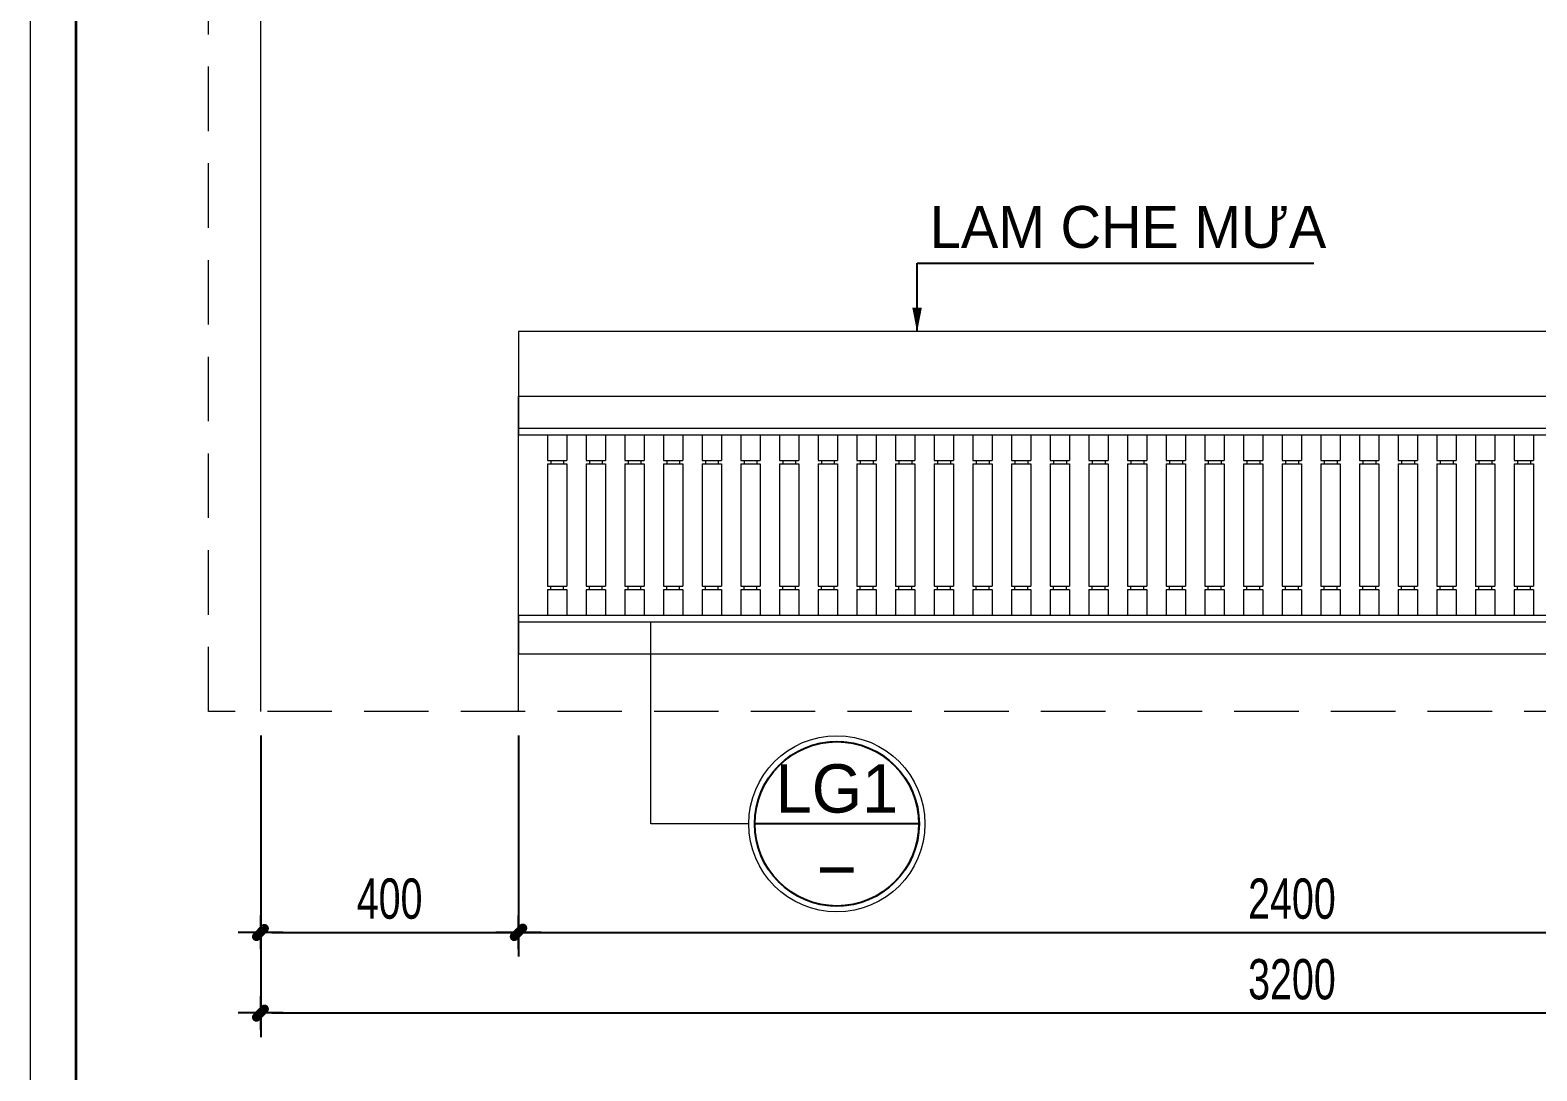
# Model space of a CAD drawing. Header units: inches. Extents: x 88947 to 296847, y 35049 to 161062.
# Drawn here: x 208454 to 210792, y 69902 to 71516 of the extents above; entities that cross this region are included whole.
import ezdxf
from ezdxf.enums import TextEntityAlignment as Align
from ezdxf.xclip import XClip

# ---------------------------------------------------------------- set-up
doc = ezdxf.new("R2010")
doc.units = ezdxf.units.IN
doc.header["$MEASUREMENT"] = 0
doc.header["$XCLIPFRAME"] = 0
doc.header["$PDMODE"] = 1
doc.linetypes.add('DASHED', pattern=[0.75, 0.5, -0.25])
for name, color, linetype, lineweight in [('A-Dims', 145, 'Continuous', 25), ('A-Text', 30, 'Continuous', 9), ('A-Wall', 2, 'Continuous', 35), ('DIM', 7, 'Continuous', 25), ('HACTH', 8, 'Continuous', 5), ('KHUNG 2', 144, 'Continuous', 18), ('KY HIEU', 4, 'Continuous', 25), ('THAY', 3, 'Continuous', 18)]:
    doc.layers.add(name, color=color, linetype=linetype, lineweight=lineweight)
doc.layers.add('NHO', color=8, linetype='Continuous')
doc.layers.add('text', color=2, linetype='Continuous')
doc.styles.add('FRANKO', font='VFRANKO.TTF')
doc.styles.add('TAS-MTEXT', font='VAVOB.TTF', dxfattribs={"width": 0.75})
doc.styles.add('VNI-HELVE-CONDENSE', font='VNARIAL.TTF', dxfattribs={"width": 0.7})
doc.dimstyles.new('TAS-50', dxfattribs={"dimscale": 25, "dimtxt": 2.5, "dimasz": 0.7, "dimexe": 1.5, "dimexo": 1.5, "dimgap": 0.8, "dimtad": 1, "dimdec": 0, "dimzin": 3, "dimdsep": 46, "dimtxsty": 'VNI-HELVE-CONDENSE', "dimblk": 'TICK', "dimcen": 2.5, "dimclrt": 71, "dimazin": 2, "dimtfac": 0.75, "dimtdec": 0, "dimtix": 1, "dimtmove": 2, "dimatfit": 2, "dimldrblk": 'TICK123', "dimfxl": 1.5, "dimtolj": 1, "dimtzin": 0, "dimarcsym": 0})

# ---------------------------------------------------------------- blocks, each defined once
blk = doc.blocks.new('khung ten')
at = {"layer": 'A-Wall', "ltscale": 0.7}
blk.add_lwpolyline([(267204.1, -219099.4), (305804.1, -219099.4), (305804.1, -190799.4), (267204.1, -190799.4)], close=True, dxfattribs=at)
at = {"layer": 'KHUNG 2', "ltscale": 0.7}
blk.add_lwpolyline([(267004.1, -219299.4), (306004.1, -219299.4), (306004.1, -190599.4), (267004.1, -190599.4)], close=True, dxfattribs=at)
blk = doc.blocks.new('TICK')
at = {"layer": 'A-Dims', "color": 1}
for p, q in [((0, 1.5), (0, -1.5)), ((-2, 0), (2, 0))]:
    blk.add_line(p, q, dxfattribs=at)
at = {"layer": 'A-Dims', "color": 1, "const_width": 0.788}
blk.add_lwpolyline([(-0.33, -0.35), (0.38, 0.38)], dxfattribs=at)
at = {"layer": 'A-Dims', "color": 1, "const_width": 0.394}
for points in [[(0.24, 0.52, -0.414214), (0.52, 0.52, -1)], [(0.52, 0.52, -0.414214), (0.52, 0.24, -1)], [(-0.47, -0.21, 0.414214), (-0.47, -0.49, 1)], [(-0.47, -0.49, 0.414214), (-0.19, -0.49, 1)]]:
    blk.add_lwpolyline(points, format="xyb", dxfattribs=at)
blk = doc.blocks.new('*D2853')
at = {"layer": 'Defpoints', "color": 0}
for p in [(208812.2, 70459.3), (209212.2, 70459.3), (209212.2, 70116.7)]:
    blk.add_point(p, dxfattribs=at)
at = {"layer": 'DIM', "color": 0, "lineweight": -2}
for p, q in [((208812.2, 70421.8), (208812.2, 70079.2)), ((209212.2, 70421.8), (209212.2, 70079.2)), ((208829.7, 70116.7), (209194.7, 70116.7))]:
    blk.add_line(p, q, dxfattribs=at)
at = {"layer": 'DIM', "color": 0, "lineweight": -2, "xscale": 17.5, "yscale": 17.5, "zscale": 17.5, "rotation": 180}
blk.add_blockref('TICK', (208812.2, 70116.7), dxfattribs=at)
at = {"layer": 'DIM', "color": 0, "lineweight": -2, "xscale": 17.5, "yscale": 17.5, "zscale": 17.5}
blk.add_blockref('TICK', (209212.2, 70116.7), dxfattribs=at)
at = {"layer": 'DIM', "color": 71, "insert": (209012.2, 70168.6), "char_height": 62.5, "attachment_point": 5, "style": 'VNI-HELVE-CONDENSE'}
blk.add_mtext('\\A1;400', dxfattribs=at)
blk = doc.blocks.new('TICK123')
at = {"layer": 'A-Dims', "color": 1}
blk.add_lwpolyline([(0.05, 0, 0, 0.84, 0), (-2.11, 0, 8.4, 8.4, 0)], format="xyseb", dxfattribs=at)
blk = doc.blocks.new('*D1429')
at = {"layer": 'Defpoints', "color": 0}
for p in [(209212.2, 70459.3), (211612.2, 70459.3), (211612.2, 70116.7)]:
    blk.add_point(p, dxfattribs=at)
at = {"layer": 'DIM', "color": 0, "lineweight": -2}
for p, q in [((209212.2, 70421.8), (209212.2, 70079.2)), ((211612.2, 70421.8), (211612.2, 70079.2)), ((209229.7, 70116.7), (211594.7, 70116.7))]:
    blk.add_line(p, q, dxfattribs=at)
at = {"layer": 'DIM', "color": 0, "lineweight": -2, "xscale": 17.5, "yscale": 17.5, "zscale": 17.5, "rotation": 180}
blk.add_blockref('TICK', (209212.2, 70116.7), dxfattribs=at)
at = {"layer": 'DIM', "color": 0, "lineweight": -2, "xscale": 17.5, "yscale": 17.5, "zscale": 17.5}
blk.add_blockref('TICK', (211612.2, 70116.7), dxfattribs=at)
at = {"layer": 'DIM', "color": 71, "insert": (210412.2, 70168.6), "char_height": 62.5, "attachment_point": 5, "style": 'VNI-HELVE-CONDENSE'}
blk.add_mtext('\\A1;2400', dxfattribs=at)
blk = doc.blocks.new('*D1431')
at = {"layer": 'Defpoints', "color": 0}
for p in [(208812.2, 70459.3), (212012.2, 70459.3), (212012.2, 69991.7)]:
    blk.add_point(p, dxfattribs=at)
at = {"layer": 'DIM', "color": 0, "lineweight": -2}
for p, q in [((208812.2, 70421.8), (208812.2, 69954.2)), ((212012.2, 70421.8), (212012.2, 69954.2)), ((208829.7, 69991.7), (211994.7, 69991.7))]:
    blk.add_line(p, q, dxfattribs=at)
at = {"layer": 'DIM', "color": 0, "lineweight": -2, "xscale": 17.5, "yscale": 17.5, "zscale": 17.5, "rotation": 180}
blk.add_blockref('TICK', (208812.2, 69991.7), dxfattribs=at)
at = {"layer": 'DIM', "color": 0, "lineweight": -2, "xscale": 17.5, "yscale": 17.5, "zscale": 17.5}
blk.add_blockref('TICK', (212012.2, 69991.7), dxfattribs=at)
at = {"layer": 'DIM', "color": 71, "insert": (210412.2, 70043.6), "char_height": 62.5, "attachment_point": 5, "style": 'VNI-HELVE-CONDENSE'}
blk.add_mtext('\\A1;3200', dxfattribs=at)
blk = doc.blocks.new('A$C75062237')
at = {"layer": 'THAY'}
for p, q in [((0, 0), (4800, 0)), ((0, 0), (0, -120)), ((0, -100), (4800, -100)), ((0, -120), (4800, -120)), ((90, -120), (90, -200)), ((150, -120), (150, -200)), ((210, -120), (210, -200)), ((270, -120), (270, -200)), ((330, -120), (330, -200)), ((390, -120), (390, -200)), ((450, -120), (450, -200)), ((510, -120), (510, -200)), ((570, -120), (570, -200)), ((630, -120), (630, -200)), ((690, -120), (690, -200)), ((750, -120), (750, -200)), ((810, -120), (810, -200)), ((870, -120), (870, -200)), ((930, -120), (930, -200)), ((990, -120), (990, -200)), ((1050, -120), (1050, -200)), ((1110, -120), (1110, -200)), ((1170, -120), (1170, -200)), ((1230, -120), (1230, -200)), ((1290, -120), (1290, -200)), ((1350, -120), (1350, -200)), ((1410, -120), (1410, -200)), ((1470, -120), (1470, -200)), ((1530, -120), (1530, -200)), ((1590, -120), (1590, -200)), ((1650, -120), (1650, -200)), ((1710, -120), (1710, -200)), ((1770, -120), (1770, -200)), ((1830, -120), (1830, -200)), ((1890, -120), (1890, -200)), ((1950, -120), (1950, -200)), ((2010, -120), (2010, -200)), ((2070, -120), (2070, -200)), ((2130, -120), (2130, -200)), ((2190, -120), (2190, -200)), ((2250, -120), (2250, -200)), ((2310, -120), (2310, -200)), ((2370, -120), (2370, -200)), ((2430, -120), (2430, -200)), ((2490, -120), (2490, -200)), ((2550, -120), (2550, -200)), ((2610, -120), (2610, -200)), ((2670, -120), (2670, -200)), ((2730, -120), (2730, -200)), ((2790, -120), (2790, -200)), ((2850, -120), (2850, -200)), ((2910, -120), (2910, -200)), ((2970, -120), (2970, -200)), ((3030, -120), (3030, -200)), ((3090, -120), (3090, -200)), ((3150, -120), (3150, -200)), ((90, -200), (150, -200)), ((90, -210), (150, -210)), ((90, -210), (90, -590)), ((100, -200), (100, -210)), ((140, -200), (140, -210)), ((150, -210), (150, -590)), ((210, -200), (270, -200)), ((210, -210), (270, -210)), ((210, -210), (210, -590)), ((220, -200), (220, -210)), ((260, -200), (260, -210)), ((270, -210), (270, -590)), ((330, -200), (390, -200)), ((330, -210), (390, -210)), ((330, -210), (330, -590)), ((340, -200), (340, -210)), ((380, -200), (380, -210)), ((390, -210), (390, -590)), ((450, -200), (510, -200)), ((450, -210), (510, -210)), ((450, -210), (450, -590)), ((460, -200), (460, -210)), ((500, -200), (500, -210)), ((510, -210), (510, -590)), ((570, -200), (630, -200)), ((570, -210), (630, -210)), ((570, -210), (570, -590)), ((580, -200), (580, -210)), ((620, -200), (620, -210)), ((630, -210), (630, -590)), ((690, -200), (750, -200)), ((690, -210), (750, -210)), ((690, -210), (690, -590)), ((700, -200), (700, -210)), ((740, -200), (740, -210)), ((750, -210), (750, -590)), ((810, -200), (870, -200)), ((810, -210), (870, -210)), ((810, -210), (810, -590)), ((820, -200), (820, -210)), ((860, -200), (860, -210)), ((870, -210), (870, -590)), ((930, -200), (990, -200)), ((930, -210), (990, -210)), ((930, -210), (930, -590)), ((940, -200), (940, -210)), ((980, -200), (980, -210)), ((990, -210), (990, -590)), ((1050, -200), (1110, -200)), ((1050, -210), (1110, -210)), ((1050, -210), (1050, -590)), ((1060, -200), (1060, -210)), ((1100, -200), (1100, -210)), ((1110, -210), (1110, -590)), ((1170, -200), (1230, -200)), ((1170, -210), (1230, -210)), ((1170, -210), (1170, -590)), ((1180, -200), (1180, -210)), ((1220, -200), (1220, -210)), ((1230, -210), (1230, -590)), ((1290, -200), (1350, -200)), ((1290, -210), (1350, -210)), ((1290, -210), (1290, -590)), ((1300, -200), (1300, -210)), ((1340, -200), (1340, -210)), ((1350, -210), (1350, -590)), ((1410, -200), (1470, -200)), ((1410, -210), (1470, -210)), ((1410, -210), (1410, -590)), ((1420, -200), (1420, -210)), ((1460, -200), (1460, -210)), ((1470, -210), (1470, -590)), ((1530, -200), (1590, -200)), ((1530, -210), (1590, -210)), ((1530, -210), (1530, -590)), ((1540, -200), (1540, -210)), ((1580, -200), (1580, -210)), ((1590, -210), (1590, -590)), ((1650, -200), (1710, -200)), ((1650, -210), (1710, -210)), ((1650, -210), (1650, -590)), ((1660, -200), (1660, -210)), ((1700, -200), (1700, -210)), ((1710, -210), (1710, -590)), ((1770, -200), (1830, -200)), ((1770, -210), (1830, -210)), ((1770, -210), (1770, -590)), ((1780, -200), (1780, -210)), ((1820, -200), (1820, -210)), ((1830, -210), (1830, -590)), ((1890, -200), (1950, -200)), ((1890, -210), (1950, -210)), ((1890, -210), (1890, -590)), ((1900, -200), (1900, -210)), ((1940, -200), (1940, -210)), ((1950, -210), (1950, -590)), ((2010, -200), (2070, -200)), ((2010, -210), (2070, -210)), ((2010, -210), (2010, -590)), ((2020, -200), (2020, -210)), ((2060, -200), (2060, -210)), ((2070, -210), (2070, -590)), ((2130, -200), (2190, -200)), ((2130, -210), (2190, -210)), ((2130, -210), (2130, -590)), ((2140, -200), (2140, -210)), ((2180, -200), (2180, -210)), ((2190, -210), (2190, -590)), ((2250, -200), (2310, -200)), ((2250, -210), (2310, -210)), ((2250, -210), (2250, -590)), ((2260, -200), (2260, -210)), ((2300, -200), (2300, -210)), ((2310, -210), (2310, -590)), ((2370, -200), (2430, -200)), ((2370, -210), (2430, -210)), ((2370, -210), (2370, -590)), ((2380, -200), (2380, -210)), ((2420, -200), (2420, -210)), ((2430, -210), (2430, -590)), ((2490, -200), (2550, -200)), ((2490, -210), (2550, -210)), ((2490, -210), (2490, -590)), ((2500, -200), (2500, -210)), ((2540, -200), (2540, -210)), ((2550, -210), (2550, -590)), ((2610, -200), (2670, -200)), ((2610, -210), (2670, -210)), ((2610, -210), (2610, -590)), ((2620, -200), (2620, -210)), ((2660, -200), (2660, -210)), ((2670, -210), (2670, -590)), ((2730, -200), (2790, -200)), ((2730, -210), (2790, -210)), ((2730, -210), (2730, -590)), ((2740, -200), (2740, -210)), ((2780, -200), (2780, -210)), ((2790, -210), (2790, -590)), ((2850, -200), (2910, -200)), ((2850, -210), (2910, -210)), ((2850, -210), (2850, -590)), ((2860, -200), (2860, -210)), ((2900, -200), (2900, -210)), ((2910, -210), (2910, -590)), ((2970, -200), (3030, -200)), ((2970, -210), (3030, -210)), ((2970, -210), (2970, -590)), ((2980, -200), (2980, -210)), ((3020, -200), (3020, -210)), ((3030, -210), (3030, -590)), ((3090, -200), (3150, -200)), ((3090, -210), (3150, -210)), ((3090, -210), (3090, -590)), ((3100, -200), (3100, -210)), ((3140, -200), (3140, -210)), ((3150, -210), (3150, -590)), ((90, -590), (150, -590)), ((90, -600), (150, -600)), ((90, -600), (90, -680)), ((100, -600), (100, -590)), ((140, -600), (140, -590)), ((150, -600), (150, -680)), ((210, -590), (270, -590)), ((210, -600), (270, -600)), ((210, -600), (210, -680)), ((220, -600), (220, -590)), ((260, -600), (260, -590)), ((270, -600), (270, -680)), ((330, -590), (390, -590)), ((330, -600), (390, -600)), ((330, -600), (330, -680)), ((340, -600), (340, -590)), ((380, -600), (380, -590)), ((390, -600), (390, -680)), ((450, -590), (510, -590)), ((450, -600), (510, -600)), ((450, -600), (450, -680)), ((460, -600), (460, -590)), ((500, -600), (500, -590)), ((510, -600), (510, -680)), ((570, -590), (630, -590)), ((570, -600), (630, -600)), ((570, -600), (570, -680)), ((580, -600), (580, -590)), ((620, -600), (620, -590)), ((630, -600), (630, -680)), ((690, -590), (750, -590)), ((690, -600), (750, -600)), ((690, -600), (690, -680)), ((700, -600), (700, -590)), ((740, -600), (740, -590)), ((750, -600), (750, -680)), ((810, -590), (870, -590)), ((810, -600), (870, -600)), ((810, -600), (810, -680)), ((820, -600), (820, -590)), ((860, -600), (860, -590)), ((870, -600), (870, -680)), ((930, -590), (990, -590)), ((930, -600), (990, -600)), ((930, -600), (930, -680)), ((940, -600), (940, -590)), ((980, -600), (980, -590)), ((990, -600), (990, -680)), ((1050, -590), (1110, -590)), ((1050, -600), (1110, -600)), ((1050, -600), (1050, -680)), ((1060, -600), (1060, -590)), ((1100, -600), (1100, -590)), ((1110, -600), (1110, -680)), ((1170, -590), (1230, -590)), ((1170, -600), (1230, -600)), ((1170, -600), (1170, -680)), ((1180, -600), (1180, -590)), ((1220, -600), (1220, -590)), ((1230, -600), (1230, -680)), ((1290, -590), (1350, -590)), ((1290, -600), (1350, -600)), ((1290, -600), (1290, -680)), ((1300, -600), (1300, -590)), ((1340, -600), (1340, -590)), ((1350, -600), (1350, -680)), ((1410, -590), (1470, -590)), ((1410, -600), (1470, -600)), ((1410, -600), (1410, -680)), ((1420, -600), (1420, -590)), ((1460, -600), (1460, -590)), ((1470, -600), (1470, -680)), ((1530, -590), (1590, -590)), ((1530, -600), (1590, -600)), ((1530, -600), (1530, -680)), ((1540, -600), (1540, -590)), ((1580, -600), (1580, -590)), ((1590, -600), (1590, -680)), ((1650, -590), (1710, -590)), ((1650, -600), (1710, -600)), ((1650, -600), (1650, -680)), ((1660, -600), (1660, -590)), ((1700, -600), (1700, -590)), ((1710, -600), (1710, -680)), ((1770, -590), (1830, -590)), ((1770, -600), (1830, -600)), ((1770, -600), (1770, -680)), ((1780, -600), (1780, -590)), ((1820, -600), (1820, -590)), ((1830, -600), (1830, -680)), ((1890, -590), (1950, -590)), ((1890, -600), (1950, -600)), ((1890, -600), (1890, -680)), ((1900, -600), (1900, -590)), ((1940, -600), (1940, -590)), ((1950, -600), (1950, -680)), ((2010, -590), (2070, -590)), ((2010, -600), (2070, -600)), ((2010, -600), (2010, -680)), ((2020, -600), (2020, -590)), ((2060, -600), (2060, -590)), ((2070, -600), (2070, -680)), ((2130, -590), (2190, -590)), ((2130, -600), (2190, -600)), ((2130, -600), (2130, -680)), ((2140, -600), (2140, -590)), ((2180, -600), (2180, -590)), ((2190, -600), (2190, -680)), ((2250, -590), (2310, -590)), ((2250, -600), (2310, -600)), ((2250, -600), (2250, -680)), ((2260, -600), (2260, -590)), ((2300, -600), (2300, -590)), ((2310, -600), (2310, -680)), ((2370, -590), (2430, -590)), ((2370, -600), (2430, -600)), ((2370, -600), (2370, -680)), ((2380, -600), (2380, -590)), ((2420, -600), (2420, -590)), ((2430, -600), (2430, -680)), ((2490, -590), (2550, -590)), ((2490, -600), (2550, -600)), ((2490, -600), (2490, -680)), ((2500, -600), (2500, -590)), ((2540, -600), (2540, -590)), ((2550, -600), (2550, -680)), ((2610, -590), (2670, -590)), ((2610, -600), (2670, -600)), ((2610, -600), (2610, -680)), ((2620, -600), (2620, -590)), ((2660, -600), (2660, -590)), ((2670, -600), (2670, -680)), ((2730, -590), (2790, -590)), ((2730, -600), (2790, -600)), ((2730, -600), (2730, -680)), ((2740, -600), (2740, -590)), ((2780, -600), (2780, -590)), ((2790, -600), (2790, -680)), ((2850, -590), (2910, -590)), ((2850, -600), (2910, -600)), ((2850, -600), (2850, -680)), ((2860, -600), (2860, -590)), ((2900, -600), (2900, -590)), ((2910, -600), (2910, -680)), ((2970, -590), (3030, -590)), ((2970, -600), (3030, -600)), ((2970, -600), (2970, -680)), ((2980, -600), (2980, -590)), ((3020, -600), (3020, -590)), ((3030, -600), (3030, -680)), ((3090, -590), (3150, -590)), ((3090, -600), (3150, -600)), ((3090, -600), (3090, -680)), ((3100, -600), (3100, -590)), ((3140, -600), (3140, -590)), ((3150, -600), (3150, -680)), ((0, -680), (4800, -680)), ((0, -680), (0, -800)), ((0, -700), (4800, -700)), ((0, -800), (4800, -800))]:
    blk.add_line(p, q, dxfattribs=at)
blk = doc.blocks.new('A$C0A225BE5')
at = {"layer": 'THAY'}
blk.add_lwpolyline([(0, -3400), (0, 0), (3200, 0)], dxfattribs=at)
blk.add_lwpolyline([(400, -700), (2800, -700), (2800, -600), (400, -600)], close=True, dxfattribs=at)
at = {"layer": 'DIM', "xscale": 0.5, "yscale": 0.5, "zscale": 0.5}
blk.add_blockref('A$C75062237', (400, -700), dxfattribs=at)
blk = doc.blocks.new('A$C5FCB7258')
at = {"layer": 'THAY'}
blk.add_lwpolyline([(-2800, -700), (-400, -700), (-400, -600), (-2800, -600)], close=True, dxfattribs=at)
blk.add_lwpolyline([(-2800, -3400), (-2800, -700), (-400, -700), (-400, -3400)], dxfattribs=at)

msp = doc.modelspace()

# ---------------------------------------------------------------- linework, layer by layer
at = {"layer": 'HACTH'}
msp.add_lwpolyline([(209569.5, 70285), (209417.6, 70285), (209417.6, 70598.4)], dxfattribs=at)
at = {"layer": 'KHUNG 2', "linetype": 'DASHED', "ltscale": 200}
msp.add_lwpolyline([(208731.3, 72648.4), (212072.7, 72648.4), (212072.7, 70459.3), (208731.3, 70459.3)], close=True, dxfattribs=at)
at = {"layer": 'KY HIEU'}
msp.add_line((209833.6, 70285), (209578.6, 70285), dxfattribs=at)
at = {"layer": 'KY HIEU', "const_width": 2.75}
msp.add_lwpolyline([(209578.7, 70285, 1), (209833.4, 70285, 1)], format="xyb", close=True, dxfattribs=at)
at = {"layer": 'NHO'}
msp.add_circle((209706.1, 70285), 127.5, dxfattribs=at)
at = {"layer": 'THAY'}
msp.add_lwpolyline([(208812.2, 70459.3), (208812.2, 71648.4), (212012.2, 71648.4), (212012.2, 70459.3)], dxfattribs=at)
at = {"layer": 'THAY', "color": 8}
msp.add_circle((209706.1, 70285), 136.6, dxfattribs=at)

# ---------------------------------------------------------------- block references
at = {"layer": 'A-Text', "xscale": 0.3535714285681024, "yscale": 0.3535714286845177, "zscale": 0.3535714286832132}
msp.add_blockref('khung ten', (114049.4, 144353.1), dxfattribs=at)
at = {"layer": 'HACTH'}
ref = msp.add_blockref('A$C0A225BE5', (208812.2, 71648.4), dxfattribs=at)
XClip(ref).set_block_clipping_path([(-80.899364697, -1189.1169008851), (3260.4559709823, 1000)])
ref = msp.add_blockref('A$C5FCB7258', (212012.2, 71648.4), dxfattribs=at)
XClip(ref).set_block_clipping_path([(-3280.8993310808, -1189.1169008851), (60.4560045985, 1000)])

# ---------------------------------------------------------------- texts
at = {"layer": 'text', "style": 'FRANKO'}
msp.add_text('LAM CHE MÖA', height=65, dxfattribs=at).set_placement((209850.3, 71178.1))
msp.add_text('LG1', height=75, dxfattribs=at).set_placement((209706.2, 70302.4), align=Align.CENTER)
at = {"layer": 'text', "style": 'TAS-MTEXT', "width": 0.75}
msp.add_text('_', height=90, dxfattribs=at).set_placement((209706.2, 70235.2), align=Align.CENTER)

# ---------------------------------------------------------------- dimensions: what is measured, and where the dimension line sits
at = {"layer": 'DIM'}
for base, p1, p2, picture, middle in [((209212.2, 70116.7), (208812.2, 70459.3), (209212.2, 70459.3), '*D2853', (209012.2, 70168.6)), ((212012.2, 69991.7), (208812.2, 70459.3), (212012.2, 70459.3), '*D1431', (210412.2, 70043.6)), ((211612.2, 70116.7), (209212.2, 70459.3), (211612.2, 70459.3), '*D1429', (210412.2, 70168.6))]:
    dim = msp.add_linear_dim(base=base, p1=p1, p2=p2, dimstyle='TAS-50', dxfattribs=at)
    dim.commit()
    dim.dimension.update_dxf_attribs({"geometry": picture, "text_midpoint": middle})

# ---------------------------------------------------------------- leaders
at = {"layer": 'HACTH'}
msp.add_leader([(209830.6, 71048.4), (209830.6, 71154.4), (210446.3, 71154.4)], dimstyle='TAS-50', dxfattribs=at)

doc.saveas('drawing.dxf')
